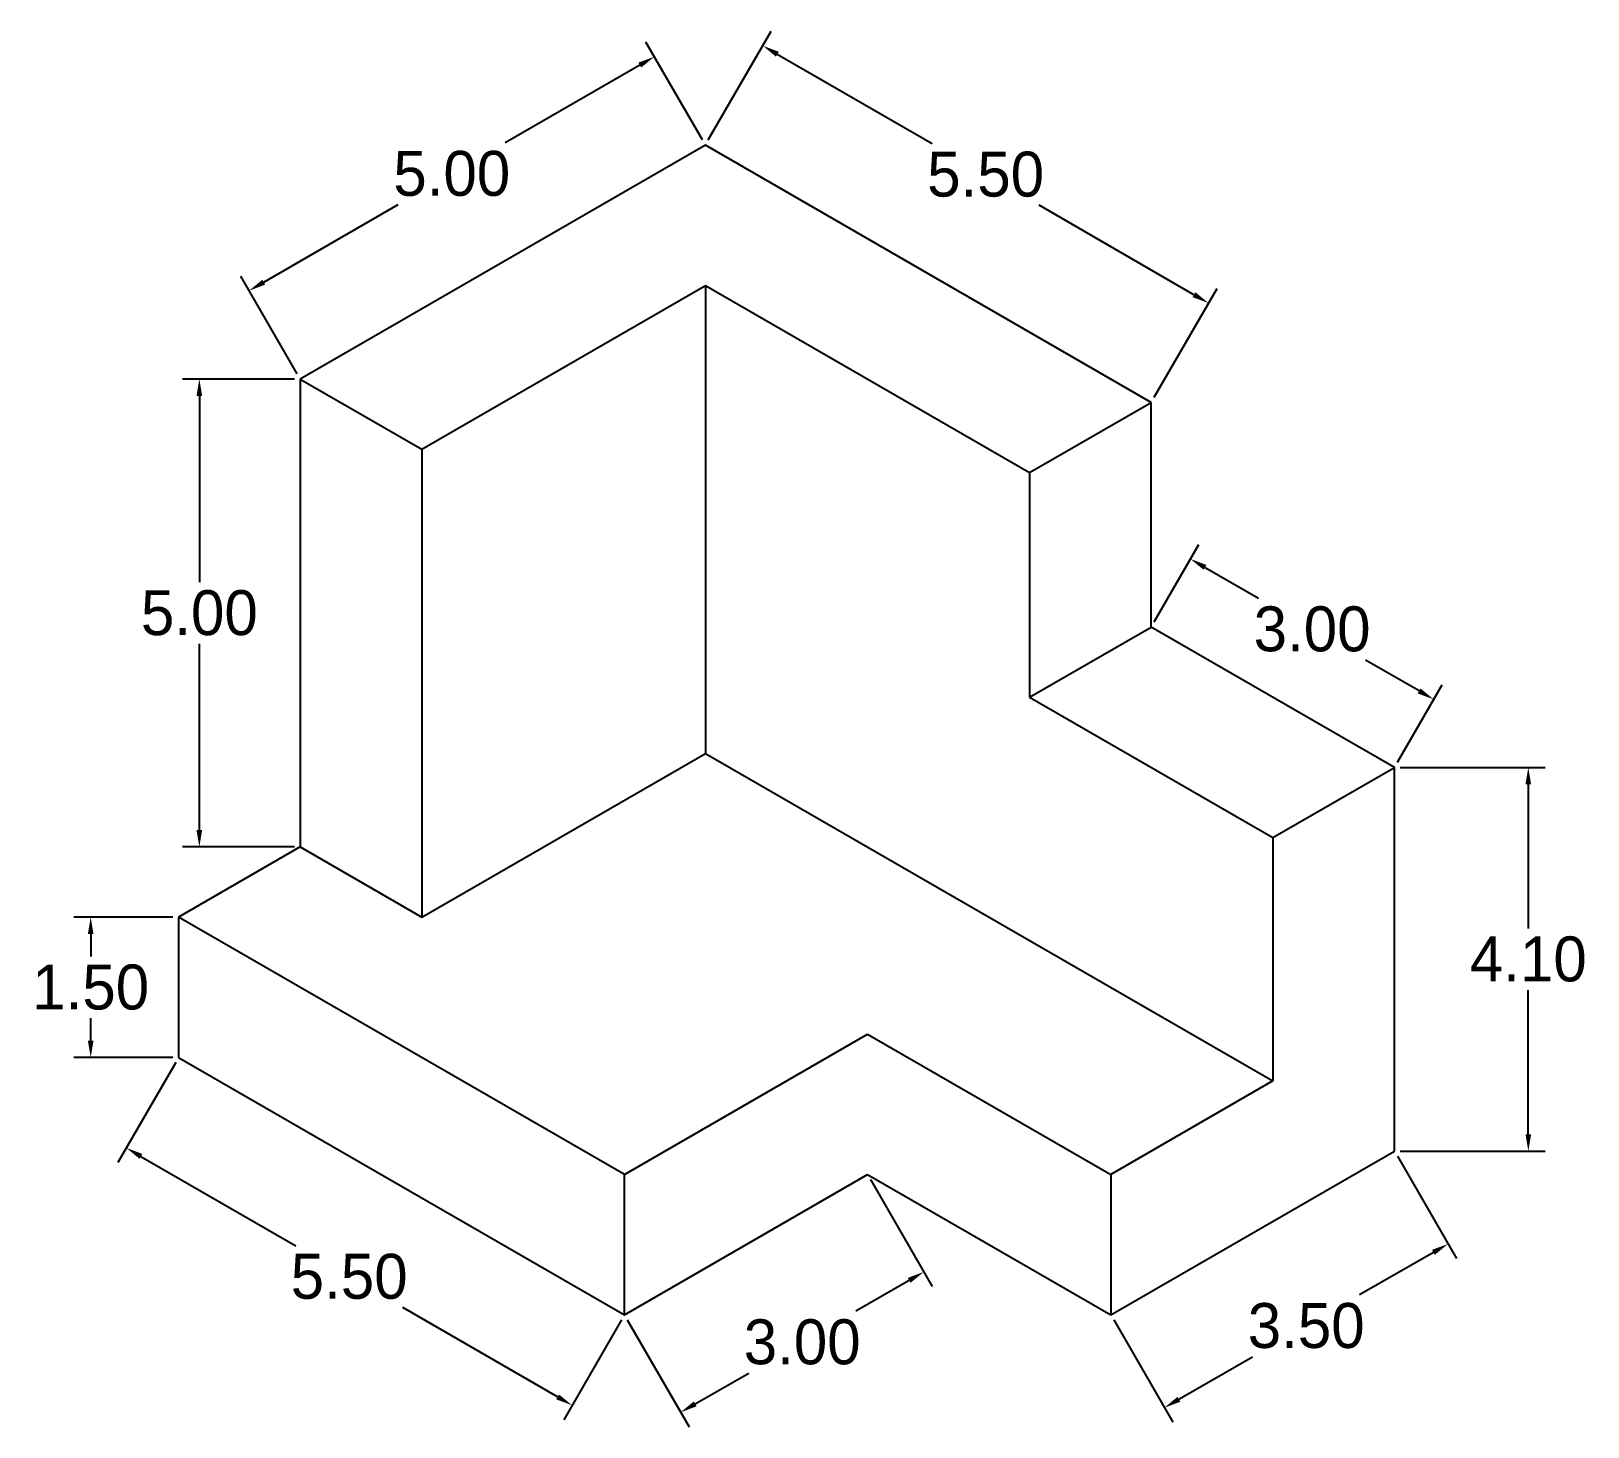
# Model space of a CAD drawing. Header units: inches. Extents: x 45 to 61.6, y 19.7 to 34.6.
import ezdxf

# ---------------------------------------------------------------- set-up
doc = ezdxf.new("R2010")
doc.units = ezdxf.units.IN
doc.header["$MEASUREMENT"] = 0
doc.dimstyles.get("Standard").update_dxf_attribs({"dimtxt": 0.48, "dimasz": 0.18, "dimexe": 0.18, "dimexo": 0.0625, "dimgap": 0.09, "dimtad": 0, "dimtih": 1, "dimtoh": 1, "dimzin": 0, "dimdsep": 46, "dimtxsty": 'Standard', "dimcen": 0.09, "dimadec": 0, "dimazin": 0, "dimtfac": 1, "dimtofl": 0, "dimtmove": 0, "dimatfit": 3, "dimfxl": 1, "dimtolj": 1, "dimtzin": 0, "dimarcsym": 0})

# ---------------------------------------------------------------- blocks, each defined once
blk = doc.blocks.new('*D16')
at = {"color": 0, "lineweight": -2}
for p, q in [((59.585, 26.742), (61.133, 26.742)), ((60.953, 26.562), (60.953, 25.022)), ((60.953, 22.822), (60.953, 24.362)), ((59.585, 22.642), (61.133, 22.642))]:
    blk.add_line(p, q, dxfattribs=at)
at = {"color": 0}
for points in [[(60.923, 26.562), (60.983, 26.562), (60.953, 26.742)], [(60.923, 22.822), (60.983, 22.822), (60.953, 22.642)]]:
    blk.add_solid(points, dxfattribs=at)
at = {"layer": 'Defpoints', "color": 0}
for p in [(59.522, 26.742), (59.522, 22.642), (60.953, 22.642)]:
    blk.add_point(p, dxfattribs=at)
at = {"color": 0, "insert": (60.953, 24.692), "char_height": 0.48, "attachment_point": 5}
blk.add_mtext('\\A1;4.10', dxfattribs=at)
blk = doc.blocks.new('*D17')
at = {"color": 0, "lineweight": -2}
for p, q in [((59.554, 22.588), (60.185, 21.494)), ((59.939, 21.56), (59.151, 21.105)), ((56.523, 20.838), (57.154, 19.744)), ((57.22, 19.99), (58.008, 20.445))]:
    blk.add_line(p, q, dxfattribs=at)
at = {"color": 0}
for points in [[(59.924, 21.586), (59.954, 21.534), (60.095, 21.65)], [(57.205, 20.016), (57.235, 19.964), (57.064, 19.9)]]:
    blk.add_solid(points, dxfattribs=at)
at = {"layer": 'Defpoints', "color": 0}
for p in [(59.522, 22.642), (56.491, 20.892), (57.064, 19.9)]:
    blk.add_point(p, dxfattribs=at)
at = {"color": 0, "insert": (58.58, 20.775), "char_height": 0.48, "attachment_point": 5}
blk.add_mtext('\\A1;3.50', dxfattribs=at)
blk = doc.blocks.new('*D18')
at = {"color": 0, "lineweight": -2}
for p, q in [((53.924, 22.338), (54.584, 21.195)), ((54.338, 21.261), (53.767, 20.931)), ((51.326, 20.838), (51.986, 19.695)), ((52.052, 19.941), (52.624, 20.271))]:
    blk.add_line(p, q, dxfattribs=at)
at = {"color": 0}
for points in [[(54.323, 21.287), (54.353, 21.235), (54.494, 21.351)], [(52.037, 19.967), (52.067, 19.915), (51.896, 19.851)]]:
    blk.add_solid(points, dxfattribs=at)
at = {"layer": 'Defpoints', "color": 0}
for p in [(53.893, 22.392), (54.494, 21.351), (51.295, 20.892)]:
    blk.add_point(p, dxfattribs=at)
at = {"color": 0, "insert": (53.195, 20.601), "char_height": 0.48, "attachment_point": 5}
blk.add_mtext('\\A1;3.00', dxfattribs=at)
blk = doc.blocks.new('*D20')
at = {"color": 0, "lineweight": -2}
for p, q in [((46.501, 23.588), (45.884, 22.52)), ((46.13, 22.586), (47.784, 21.631)), ((50.581, 20.016), (48.927, 20.971)), ((51.264, 20.838), (50.647, 19.77))]:
    blk.add_line(p, q, dxfattribs=at)
at = {"color": 0}
for points in [[(46.145, 22.612), (46.115, 22.56), (45.974, 22.676)], [(50.596, 20.042), (50.566, 19.99), (50.737, 19.926)]]:
    blk.add_solid(points, dxfattribs=at)
at = {"layer": 'Defpoints', "color": 0}
for p in [(46.532, 23.642), (51.295, 20.892), (50.737, 19.926)]:
    blk.add_point(p, dxfattribs=at)
at = {"color": 0, "insert": (48.355, 21.301), "char_height": 0.48, "attachment_point": 5}
blk.add_mtext('\\A1;5.50', dxfattribs=at)
blk = doc.blocks.new('*D21')
at = {"color": 0, "lineweight": -2}
for p, q in [((46.469, 25.142), (45.413, 25.142)), ((45.593, 24.962), (45.593, 24.722)), ((45.593, 23.822), (45.593, 24.062)), ((46.469, 23.642), (45.413, 23.642))]:
    blk.add_line(p, q, dxfattribs=at)
at = {"color": 0}
for points in [[(45.563, 24.962), (45.623, 24.962), (45.593, 25.142)], [(45.563, 23.822), (45.623, 23.822), (45.593, 23.642)]]:
    blk.add_solid(points, dxfattribs=at)
at = {"layer": 'Defpoints', "color": 0}
for p in [(46.532, 25.142), (45.593, 23.642), (46.532, 23.642)]:
    blk.add_point(p, dxfattribs=at)
at = {"color": 0, "insert": (45.593, 24.392), "char_height": 0.48, "attachment_point": 5}
blk.add_mtext('\\A1;1.50', dxfattribs=at)
blk = doc.blocks.new('*D22')
at = {"color": 0, "lineweight": -2}
for p, q in [((47.769, 30.892), (46.574, 30.892)), ((46.754, 30.712), (46.754, 28.722)), ((46.754, 26.072), (46.754, 28.062)), ((47.769, 25.892), (46.574, 25.892))]:
    blk.add_line(p, q, dxfattribs=at)
at = {"color": 0}
for points in [[(46.724, 30.712), (46.784, 30.712), (46.754, 30.892)], [(46.724, 26.072), (46.784, 26.072), (46.754, 25.892)]]:
    blk.add_solid(points, dxfattribs=at)
at = {"layer": 'Defpoints', "color": 0}
for p in [(47.831, 30.892), (46.754, 25.892), (47.831, 25.892)]:
    blk.add_point(p, dxfattribs=at)
at = {"color": 0, "insert": (46.754, 28.392), "char_height": 0.48, "attachment_point": 5}
blk.add_mtext('\\A1;5.00', dxfattribs=at)
blk = doc.blocks.new('*D23')
at = {"color": 0, "lineweight": -2}
for p, q in [((52.13, 33.447), (51.526, 34.492)), ((51.46, 34.246), (50.023, 33.416)), ((47.442, 31.926), (48.88, 32.756)), ((47.8, 30.947), (47.196, 31.992))]:
    blk.add_line(p, q, dxfattribs=at)
at = {"color": 0}
for points in [[(51.445, 34.272), (51.475, 34.22), (51.616, 34.336)], [(47.427, 31.952), (47.457, 31.9), (47.286, 31.836)]]:
    blk.add_solid(points, dxfattribs=at)
at = {"layer": 'Defpoints', "color": 0}
for p in [(51.616, 34.336), (52.161, 33.392), (47.831, 30.892)]:
    blk.add_point(p, dxfattribs=at)
at = {"color": 0, "insert": (49.451, 33.086), "char_height": 0.48, "attachment_point": 5}
blk.add_mtext('\\A1;5.00', dxfattribs=at)
blk = doc.blocks.new('*D25')
at = {"color": 0, "lineweight": -2}
for p, q in [((56.956, 28.297), (57.433, 29.124)), ((57.499, 28.879), (58.071, 28.549)), ((59.786, 27.559), (59.214, 27.889)), ((59.554, 26.797), (60.032, 27.624))]:
    blk.add_line(p, q, dxfattribs=at)
at = {"color": 0}
for points in [[(57.514, 28.905), (57.484, 28.853), (57.343, 28.969)], [(59.801, 27.585), (59.771, 27.533), (59.942, 27.469)]]:
    blk.add_solid(points, dxfattribs=at)
at = {"layer": 'Defpoints', "color": 0}
for p in [(56.924, 28.242), (59.942, 27.469), (59.522, 26.742)]:
    blk.add_point(p, dxfattribs=at)
at = {"color": 0, "insert": (58.643, 28.219), "char_height": 0.48, "attachment_point": 5}
blk.add_mtext('\\A1;3.00', dxfattribs=at)
blk = doc.blocks.new('*D26')
at = {"color": 0, "lineweight": -2}
for p, q in [((52.192, 33.447), (52.864, 34.609)), ((52.929, 34.363), (54.584, 33.408)), ((57.381, 31.793), (55.727, 32.748)), ((56.956, 30.697), (57.627, 31.859))]:
    blk.add_line(p, q, dxfattribs=at)
at = {"color": 0}
for points in [[(52.944, 34.389), (52.914, 34.337), (52.774, 34.453)], [(57.396, 31.819), (57.366, 31.767), (57.537, 31.703)]]:
    blk.add_solid(points, dxfattribs=at)
at = {"layer": 'Defpoints', "color": 0}
for p in [(52.161, 33.392), (57.537, 31.703), (56.924, 30.642)]:
    blk.add_point(p, dxfattribs=at)
at = {"color": 0, "insert": (55.155, 33.078), "char_height": 0.48, "attachment_point": 5}
blk.add_mtext('\\A1;5.50', dxfattribs=at)

msp = doc.modelspace()

# ---------------------------------------------------------------- linework, layer by layer
for p, q in [((52.161, 33.392), (47.831, 30.892)), ((56.924, 30.642), (52.161, 33.392)), ((49.13, 30.142), (52.161, 31.892)), ((52.161, 31.892), (55.625, 29.892)), ((52.161, 31.892), (52.161, 26.892)), ((47.831, 30.892), (47.831, 25.892)), ((47.831, 30.892), (49.13, 30.142)), ((55.625, 29.892), (56.924, 30.642)), ((56.924, 28.242), (56.924, 30.642)), ((49.13, 30.142), (49.13, 25.142)), ((55.625, 29.892), (55.625, 27.492)), ((55.625, 27.492), (56.924, 28.242)), ((59.522, 26.742), (56.924, 28.242)), ((55.625, 27.492), (58.223, 25.992)), ((49.13, 25.142), (52.161, 26.892)), ((52.161, 26.892), (58.223, 23.392)), ((58.223, 25.992), (59.522, 26.742)), ((59.522, 22.642), (59.522, 26.742)), ((58.223, 25.992), (58.223, 23.392)), ((47.831, 25.892), (46.532, 25.142)), ((47.831, 25.892), (49.13, 25.142)), ((46.532, 25.142), (46.532, 23.642)), ((51.295, 22.392), (46.532, 25.142)), ((51.295, 22.392), (53.893, 23.892)), ((53.893, 23.892), (56.491, 22.392)), ((46.532, 23.642), (51.295, 20.892)), ((58.223, 23.392), (56.491, 22.392)), ((56.491, 20.892), (59.522, 22.642)), ((51.295, 20.892), (51.295, 22.392)), ((51.295, 20.892), (53.893, 22.392)), ((53.893, 22.392), (56.491, 20.892)), ((56.491, 22.392), (56.491, 20.892))]:
    msp.add_line(p, q)

# ---------------------------------------------------------------- dimensions: what is measured, and where the dimension line sits
for p1, p2, distance, picture, middle in [((52.161, 33.392), (56.924, 30.642), 1.225, '*D26', (55.155, 33.078)), ((47.831, 30.892), (52.161, 33.392), 1.09, '*D23', (49.451, 33.086)), ((56.924, 28.242), (59.522, 26.742), 0.838, '*D25', (58.643, 28.219)), ((46.532, 23.642), (51.295, 20.892), -1.116, '*D20', (48.355, 21.301)), ((59.522, 22.642), (56.491, 20.892), 1.146, '*D17', (58.58, 20.775)), ((51.295, 20.892), (53.893, 22.392), -1.202, '*D18', (53.195, 20.601))]:
    dim = msp.add_aligned_dim(p1=p1, p2=p2, distance=distance, dimstyle='Standard')
    dim.commit()
    dim.dimension.update_dxf_attribs({"geometry": picture, "text_midpoint": middle})
for base, p1, p2, picture, middle in [((46.754, 25.892), (47.831, 30.892), (47.831, 25.892), '*D22', (46.754, 28.392)), ((60.953, 22.642), (59.522, 26.742), (59.522, 22.642), '*D16', (60.953, 24.692)), ((45.593, 23.642), (46.532, 25.142), (46.532, 23.642), '*D21', (45.593, 24.392))]:
    dim = msp.add_linear_dim(base=base, p1=p1, p2=p2, angle=90, dimstyle='Standard')
    dim.commit()
    dim.dimension.update_dxf_attribs({"geometry": picture, "text_midpoint": middle})

doc.saveas('drawing.dxf')
